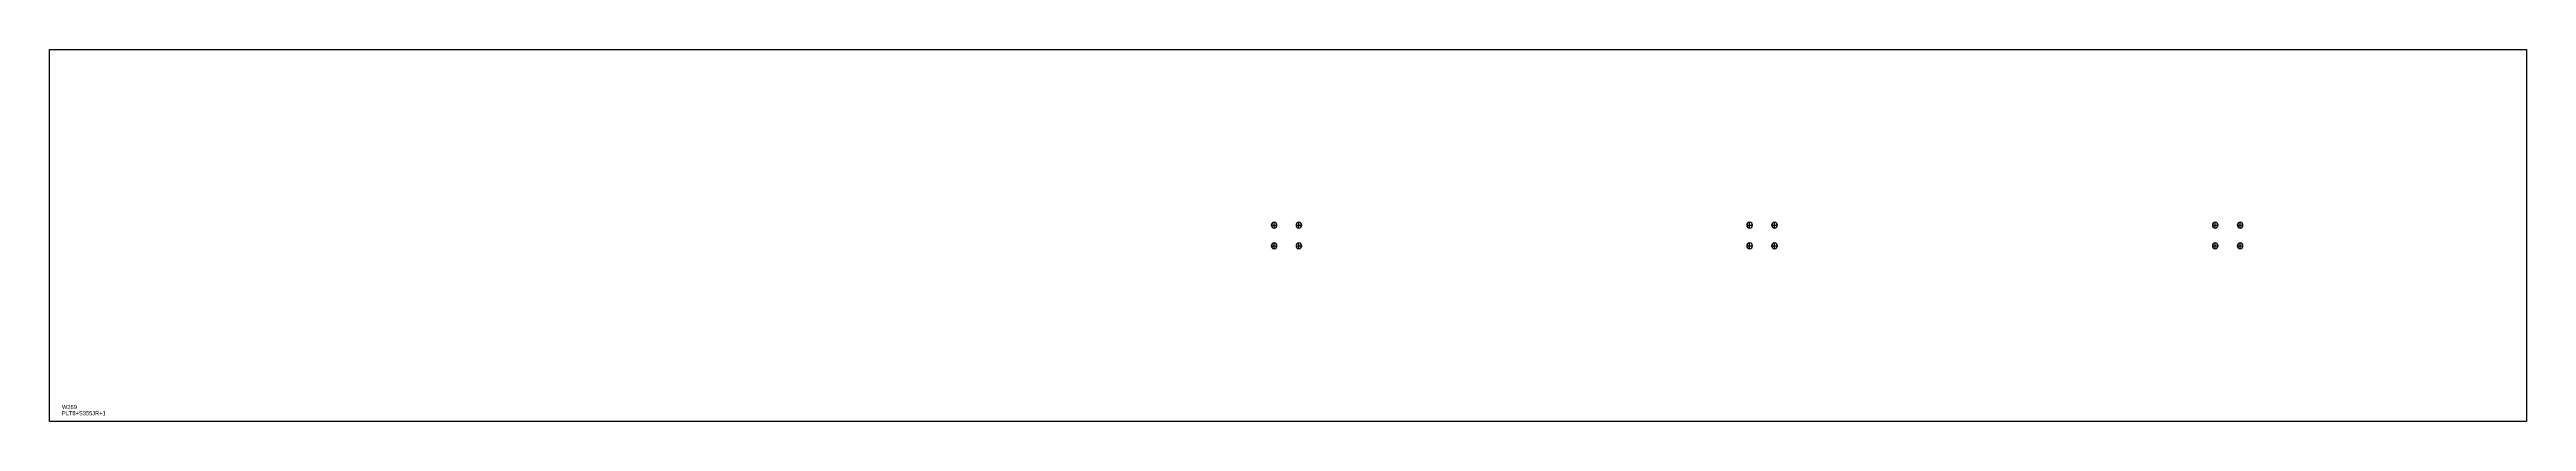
# Model space of a CAD drawing. Extents: x 0 to 5990, y 0 to 900.
import ezdxf

# ---------------------------------------------------------------- set-up
doc = ezdxf.new("R2010")
doc.units = 0
for name, color, linetype in [('14', 7, 'CONTINUOUS'), ('CUT', 7, 'CONTINUOUS'), ('SCRIBE', 3, 'CONTINUOUS'), ('TEXT', 7, 'CONTINUOUS')]:
    doc.layers.add(name, color=color, linetype=linetype)

msp = doc.modelspace()

# ---------------------------------------------------------------- linework, layer by layer
at = {"layer": '14', "color": 7, "linetype": 'CONTINUOUS'}
for p, q in [((2961.37, 468), (2961.37, 482)), ((3021.37, 468), (3021.37, 482)), ((4111.37, 468), (4111.37, 482)), ((4171.37, 468), (4171.37, 482)), ((5237.37, 468), (5237.37, 482)), ((5297.37, 468), (5297.37, 482)), ((2954.37, 475), (2968.37, 475)), ((2954.37, 425), (2968.37, 425)), ((2961.37, 418), (2961.37, 432)), ((3014.37, 475), (3028.37, 475)), ((3014.37, 425), (3028.37, 425)), ((3021.37, 418), (3021.37, 432)), ((4104.37, 475), (4118.37, 475)), ((4104.37, 425), (4118.37, 425)), ((4111.37, 418), (4111.37, 432)), ((4164.37, 475), (4178.37, 475)), ((4164.37, 425), (4178.37, 425)), ((4171.37, 418), (4171.37, 432)), ((5230.37, 475), (5244.37, 475)), ((5230.37, 425), (5244.37, 425)), ((5237.37, 418), (5237.37, 432)), ((5290.37, 475), (5304.37, 475)), ((5290.37, 425), (5304.37, 425)), ((5297.37, 418), (5297.37, 432))]:
    msp.add_line(p, q, dxfattribs=at)
for points in [[(2961.37, 482, 1), (2961.37, 468, 1)], [(3021.37, 482, 1), (3021.37, 468, 1)], [(4111.37, 482, 1), (4111.37, 468, 1)], [(4171.37, 482, 1), (4171.37, 468, 1)], [(5237.37, 482, 1), (5237.37, 468, 1)], [(5297.37, 482, 1), (5297.37, 468, 1)], [(2961.37, 432, 1), (2961.37, 418, 1)], [(3021.37, 432, 1), (3021.37, 418, 1)], [(4111.37, 432, 1), (4111.37, 418, 1)], [(4171.37, 432, 1), (4171.37, 418, 1)], [(5237.37, 432, 1), (5237.37, 418, 1)], [(5297.37, 432, 1), (5297.37, 418, 1)]]:
    msp.add_lwpolyline(points, format="xyb", close=True, dxfattribs=at)
at = {"layer": 'CUT', "color": 7, "linetype": 'CONTINUOUS'}
msp.add_lwpolyline([(0, 0), (0, 900), (5990, 900), (5990, 0)], close=True, dxfattribs=at)

# ---------------------------------------------------------------- texts
at = {"layer": 'SCRIBE', "color": 3}
msp.add_text('W269', height=10, dxfattribs=at).set_placement((30, 30))
at = {"layer": 'TEXT', "color": 7}
msp.add_text('PLT8+S355JR+1', height=10, dxfattribs=at).set_placement((30, 15))

doc.saveas('drawing.dxf')
